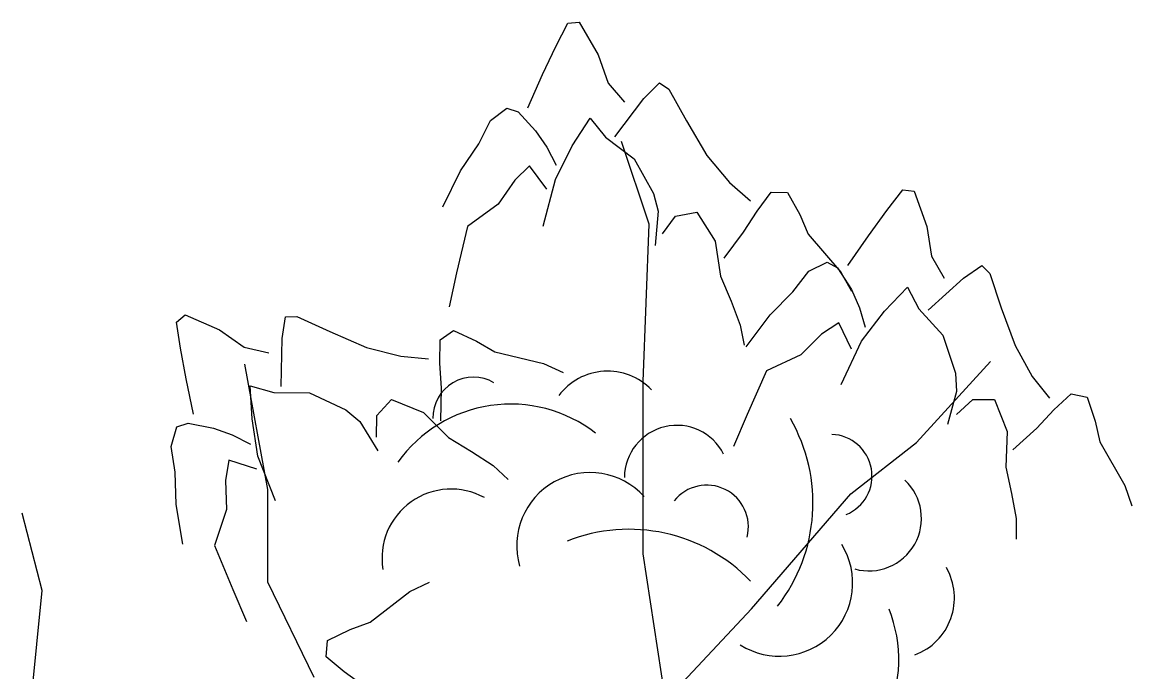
# Model space of a CAD drawing. Header units: millimetres. Extents: x 524954 to 526204, y 9523489 to 9524010.
# Drawn here: x 525927.239 to 525930.036, y 9523820.399 to 9523822.038 of the extents above; entities that cross this region are included whole.
import ezdxf

# ---------------------------------------------------------------- set-up
doc = ezdxf.new("R2010")
doc.units = ezdxf.units.MM
doc.linetypes.add('ACAD_ISO12W100', pattern=[21, 12, -3, 0, -3, 0, -3])
doc.layers.add('Arbre', color=34, linetype='ACAD_ISO12W100')

# ---------------------------------------------------------------- blocks, each defined once
blk = doc.blocks.new('v088')
at = {"color": 3, "linetype": 'Continuous'}
for p, q in [((-0.0239, 12.3184), (0.0161, 12.3965)), ((0.0161, 12.3965), (0.0546, 12.3999)), ((0.0546, 12.3999), (0.1184, 12.2906)), ((-0.0686, 12.2238), (-0.0239, 12.3184)), ((0.1184, 12.2906), (0.1522, 12.1952)), ((-0.1179, 12.1126), (-0.0686, 12.2238)), ((0.1522, 12.1952), (0.2074, 12.1313)), ((0.2717, 12.1435), (0.3242, 12.1966)), ((0.3242, 12.1966), (0.3557, 12.1751)), ((0.3557, 12.1751), (0.415, 12.0689)), ((0.1746, 12.0155), (0.2717, 12.1435)), ((-0.2428, 12.0693), (-0.1881, 12.111)), ((-0.1881, 12.111), (-0.1505, 12.0986)), ((-0.1505, 12.0986), (-0.0915, 12.0354)), ((-0.2828, 11.9912), (-0.2428, 12.0693)), ((0.0317, 11.9844), (0.0922, 12.0781)), ((0.0922, 12.0781), (0.1437, 12.0135)), ((0.415, 12.0689), (0.4841, 11.9528)), ((-0.0915, 12.0354), (-0.0536, 11.98)), ((0.1437, 12.0135), (0.2395, 11.9416)), ((-0.344, 11.9013), (-0.2828, 11.9912)), ((-0.0536, 11.98), (-0.0225, 11.9193)), ((-0.0252, 11.8718), (0.0317, 11.9844)), ((0.2395, 11.9416), (0.3048, 11.8248)), ((0.4841, 11.9528), (0.5601, 11.8616)), ((-0.4033, 11.7804), (-0.344, 11.9013)), ((-0.1123, 11.9179), (-0.1618, 11.8694)), ((-0.0542, 11.8389), (-0.1123, 11.9179)), ((-0.1618, 11.8694), (-0.2169, 11.7884)), ((-0.066, 11.7153), (-0.0252, 11.8718)), ((0.5601, 11.8616), (0.6304, 11.8005)), ((0.3048, 11.8248), (0.32, 11.7651)), ((0.6527, 11.7656), (0.6994, 11.8293)), ((0.6994, 11.8293), (0.7544, 11.828)), ((0.7544, 11.828), (0.796, 11.7537)), ((1.0886, 11.7676), (1.1424, 11.8368)), ((1.1424, 11.8368), (1.1809, 11.833)), ((1.1809, 11.833), (1.2232, 11.7138)), ((-0.2169, 11.7884), (-0.3202, 11.714)), ((0.32, 11.7651), (0.3106, 11.6498)), ((0.3344, 11.6895), (0.378, 11.7487)), ((0.378, 11.7487), (0.4498, 11.7623)), ((0.4498, 11.7623), (0.5114, 11.6644)), ((0.6075, 11.6944), (0.6527, 11.7656)), ((0.796, 11.7537), (0.824, 11.6885)), ((1.027, 11.683), (1.0886, 11.7676)), ((-0.3202, 11.714), (-0.3572, 11.5582)), ((1.2232, 11.7138), (1.2386, 11.6137)), ((0.5418, 11.6075), (0.6075, 11.6944)), ((0.824, 11.6885), (0.9344, 11.5607)), ((0.9578, 11.583), (1.027, 11.683)), ((0.5114, 11.6644), (0.5299, 11.5465)), ((1.2386, 11.6137), (1.2809, 11.5407)), ((0.7732, 11.4945), (0.827, 11.5637)), ((0.827, 11.5637), (0.8886, 11.5945)), ((0.8886, 11.5945), (0.9232, 11.5753)), ((0.9232, 11.5753), (0.9693, 11.5022)), ((0.9344, 11.5607), (0.97, 11.497)), ((1.3463, 11.5407), (1.4079, 11.583)), ((1.4079, 11.583), (1.4348, 11.556)), ((-0.3572, 11.5582), (-0.3824, 11.4437)), ((0.5299, 11.5465), (0.5653, 11.4632)), ((1.2271, 11.433), (1.3463, 11.5407)), ((1.4348, 11.556), (1.4733, 11.4406)), ((0.6962, 11.4176), (0.7732, 11.4945)), ((0.9693, 11.5022), (0.9963, 11.4406)), ((1.0809, 11.4291), (1.1578, 11.5099)), ((1.1578, 11.5099), (1.1963, 11.4368)), ((0.5653, 11.4632), (0.5962, 11.3829)), ((-1.2987, 11.3921), (-1.2695, 11.4174)), ((-1.2695, 11.4174), (-1.1537, 11.3664)), ((-0.9434, 11.3371), (-0.9319, 11.4109)), ((-0.9319, 11.4109), (-0.8938, 11.412)), ((-0.8938, 11.412), (-0.7835, 11.3608)), ((0.6155, 11.3099), (0.6962, 11.4176)), ((0.9963, 11.4406), (1.0155, 11.3753)), ((1.004, 11.3291), (1.0809, 11.4291)), ((1.1963, 11.4368), (1.2771, 11.3483)), ((1.4733, 11.4406), (1.5194, 11.3137)), ((-1.2853, 11.3054), (-1.2987, 11.3921)), ((0.5962, 11.3829), (0.6091, 11.3149)), ((0.927, 11.3906), (0.8693, 11.3522)), ((0.9693, 11.3022), (0.927, 11.3906)), ((-1.1537, 11.3664), (-1.0704, 11.3089)), ((-0.9469, 11.1764), (-0.9434, 11.3371)), ((-0.7835, 11.3608), (-0.6595, 11.3072)), ((-0.4126, 11.3334), (-0.3673, 11.3647)), ((-0.3673, 11.3647), (-0.2901, 11.3288)), ((0.8693, 11.3522), (0.8001, 11.2829)), ((1.2771, 11.3483), (1.3194, 11.2214)), ((-1.266, 11.2026), (-1.2853, 11.3054)), ((-1.0704, 11.3089), (-0.9882, 11.2895)), ((-0.6595, 11.3072), (-0.5444, 11.2779)), ((-0.4131, 11.2545), (-0.4126, 11.3334)), ((-0.2901, 11.3288), (-0.2291, 11.2925)), ((0.9347, 11.1829), (1.004, 11.3291)), ((1.5194, 11.3137), (1.5771, 11.2099)), ((-0.5444, 11.2779), (-0.4516, 11.2697)), ((-0.2291, 11.2925), (-0.0648, 11.2537)), ((0.8001, 11.2829), (0.6847, 11.2291)), ((-0.4079, 11.1703), (-0.4131, 11.2545)), ((-0.0648, 11.2537), (0.0014, 11.223)), ((0.6847, 11.2291), (0.6193, 11.0829)), ((-1.2408, 11.0836), (-1.266, 11.2026)), ((1.3194, 11.2214), (1.3232, 11.1598)), ((1.5771, 11.2099), (1.6348, 11.1368)), ((-1.0503, 11.1789), (-0.9708, 11.1567)), ((-1.0444, 11.0675), (-1.0503, 11.1789)), ((-0.9708, 11.1567), (-0.851, 11.1547)), ((-0.851, 11.1547), (-0.7296, 11.0984)), ((-0.4102, 11.0614), (-0.4079, 11.1703)), ((1.3232, 11.1598), (1.2925, 11.0483)), ((1.6502, 11.0983), (1.7079, 11.1522)), ((1.7079, 11.1522), (1.7617, 11.1406)), ((-0.6257, 11.0796), (-0.5755, 11.1328)), ((-0.5755, 11.1328), (-0.4682, 11.0896)), ((1.3232, 11.0829), (1.3771, 11.1329)), ((1.3771, 11.1329), (1.4502, 11.1329)), ((1.4502, 11.1329), (1.4925, 11.0252)), ((1.7617, 11.1406), (1.7887, 11.0598)), ((-0.7296, 11.0984), (-0.6822, 11.0589)), ((-0.6263, 11.0061), (-0.6257, 11.0796)), ((-0.4682, 11.0896), (-0.3841, 11.005)), ((0.6193, 11.0829), (0.5731, 10.9752)), ((1.5925, 11.0368), (1.6502, 11.0983)), ((-1.3166, 10.9752), (-1.2967, 11.0411)), ((-1.2967, 11.0411), (-1.2589, 11.0531)), ((-1.2589, 11.0531), (-1.1741, 11.0365)), ((-1.0245, 10.9429), (-1.0444, 11.0675)), ((-0.6822, 11.0589), (-0.6222, 10.96)), ((1.5117, 10.9637), (1.5925, 11.0368)), ((1.7887, 11.0598), (1.8041, 10.9906)), ((-1.1741, 11.0365), (-1.1109, 11.0139)), ((-1.1109, 11.0139), (-1.0501, 10.983)), ((-0.3841, 11.005), (-0.3065, 10.9583)), ((1.4925, 11.0252), (1.4886, 10.906)), ((-1.3032, 10.8885), (-1.3166, 10.9752)), ((1.8041, 10.9906), (1.8887, 10.8444)), ((-1.122, 10.9292), (-1.1336, 10.8608)), ((-1.0286, 10.8992), (-1.122, 10.9292)), ((-0.9657, 10.7922), (-1.0245, 10.9429)), ((-0.3065, 10.9583), (-0.2344, 10.9114)), ((-1.3, 10.7798), (-1.3032, 10.8885)), ((-0.2344, 10.9114), (-0.1841, 10.8638)), ((1.4886, 10.906), (1.5079, 10.8175)), ((-1.1336, 10.8608), (-1.1308, 10.7629)), ((1.5079, 10.8175), (1.5233, 10.7329)), ((1.8887, 10.8444), (1.9118, 10.7752)), ((-1.2771, 10.6471), (-1.3, 10.7798)), ((-1.1308, 10.7629), (-1.1708, 10.642)), ((1.5233, 10.7329), (1.5233, 10.6636)), ((-1.1708, 10.642), (-1.1094, 10.4942)), ((-0.514, 10.4875), (-0.4484, 10.5194)), ((-1.1094, 10.4942), (-1.0628, 10.3867)), ((-0.648, 10.3846), (-0.514, 10.4875)), ((-0.7146, 10.3603), (-0.648, 10.3846)), ((-0.7912, 10.3231), (-0.7146, 10.3603)), ((-0.7957, 10.2682), (-0.7912, 10.3231)), ((-0.7348, 10.218), (-0.7957, 10.2682)), ((-0.6662, 10.1688), (-0.7348, 10.218))]:
    blk.add_line(p, q, dxfattribs=at)
at = {"linetype": 'Continuous'}
for p, q in [((0.2897, 11.7219), (0.1969, 11.9998)), ((0.2697, 11.1929), (0.2897, 11.7219)), ((1.1882, 10.9882), (1.4374, 11.2608)), ((-0.9914, 10.8307), (-1.0686, 11.252)), ((0.2693, 10.6145), (0.2697, 11.1929)), ((0.9679, 10.8157), (1.1882, 10.9882)), ((-0.9911, 10.5198), (-0.9914, 10.8307)), ((0.6339, 10.4293), (0.9679, 10.8157)), ((-1.7492, 10.4915), (-1.8168, 10.7513)), ((0.3448, 10.1217), (0.2693, 10.6145)), ((-0.8352, 10.1996), (-0.9911, 10.5198)), ((-1.8059, 9.9306), (-1.7492, 10.4915)), ((0.3358, 10.1122), (0.6339, 10.4293))]:
    blk.add_line(p, q, dxfattribs=at)
at = {"color": 3, "linetype": 'Continuous'}
for centre, major_axis, start_param, end_param in [((0.1501, 11.0237), (0.1445, 0.1445), 6.263619, 7.998733), ((-0.3005, 11.0717), (0.0964, 0.0964), 0.254619, 2.377018), ((-0.1756, 10.6509), (0.3298, 0.3298), 0.12682, 1.733702), ((0.3829, 10.8698), (-0.1246, 0.1246), 4.396235, 7.060094), ((0.2754, 10.7857), (0.3995, 0.3995), 4.836335, 6.022049), ((0.8987, 10.8757), (0.099, 0.099), 4.31771, 7.031286), ((0.0911, 10.6412), (0.1741, 0.1741), 6.236163, 8.918901), ((0.4834, 10.7051), (-0.099, 0.099), 3.680741, 6.394318), ((1.0287, 10.7332), (-0.1246, 0.1246), 2.081137, 4.744996), ((-0.3757, 10.5998), (0.1641, 0.1641), 0.282297, 2.520721), ((0.2226, 10.1318), (-0.3995, 0.3995), 4.689978, 5.875693), ((0.7276, 10.5169), (-0.1741, 0.1741), 1.793126, 4.475865), ((1.1114, 10.4666), (-0.1445, 0.1445), 2.713295, 4.448408), ((0.6623, 10.2582), (-0.3298, 0.3298), 2.69514, 4.302022)]:
    blk.add_ellipse(centre, major_axis=major_axis, ratio=1, start_param=start_param, end_param=end_param, dxfattribs=at)

msp = doc.modelspace()

# ---------------------------------------------------------------- block references
at = {"layer": 'Arbre', "xscale": 0.75, "yscale": 0.75, "zscale": 0.75}
msp.add_blockref('v088', (525928.6018, 9523812.7379, 608.53), dxfattribs=at)

doc.saveas('drawing.dxf')
